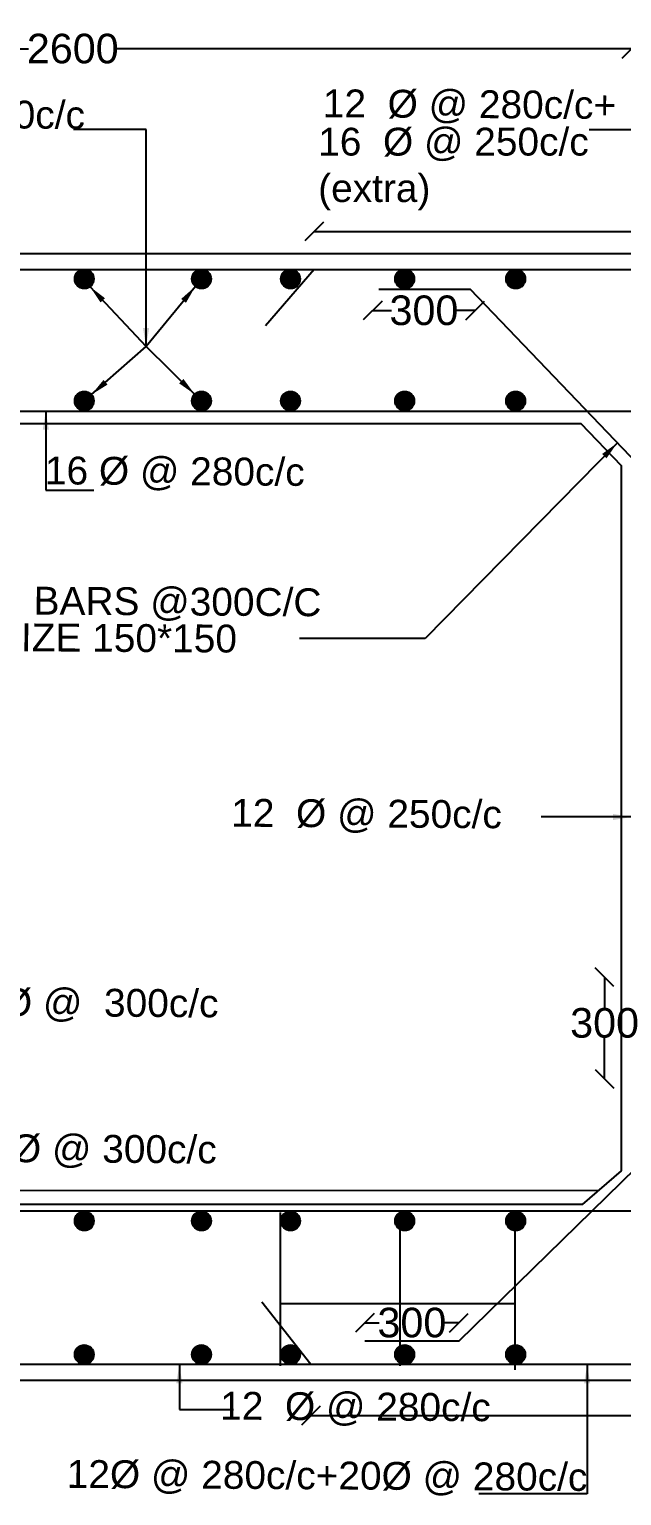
# Model space of a CAD drawing. Header units: millimetres. Extents: x 5124 to 6568637, y 2311 to 91879094.
# Drawn here: x 3777922 to 3780929, y 45939026 to 45946462 of the extents above; entities that cross this region are included whole.
import ezdxf

# ---------------------------------------------------------------- set-up
doc = ezdxf.new("R2010")
doc.units = ezdxf.units.MM
doc.header["$MEASUREMENT"] = 0
doc.layers.add('DIMENSION', color=7, linetype='Continuous')
doc.layers.add('DRAWING', color=7, linetype='Continuous')
doc.styles.get("Standard").update_dxf_attribs({"font": 'arial.ttf', "height": 150})
doc.dimstyles.get("Standard").update_dxf_attribs({"dimtxt": 200, "dimasz": 110, "dimexe": 0.18, "dimexo": 0.0625, "dimgap": 0.09, "dimtad": 0, "dimtih": 1, "dimtoh": 1, "dimdec": 0, "dimzin": 0, "dimdsep": 46, "dimtxsty": 'Standard', "dimblk": 'OBLIQUE', "dimcen": 0.09, "dimse1": 1, "dimse2": 1, "dimadec": 0, "dimazin": 0, "dimtfac": 1, "dimtdec": 0, "dimtofl": 0, "dimtmove": 0, "dimatfit": 3, "dimfxl": 1, "dimtolj": 1, "dimtzin": 0, "dimarcsym": 0})

# ---------------------------------------------------------------- blocks, each defined once
blk = doc.blocks.new('_Oblique')
at = {"color": 0, "linetype": 'ByBlock', "lineweight": -2}
blk.add_line((-0.5, -0.5), (0.5, 0.5), dxfattribs=at)
blk = doc.blocks.new('*D148')
at = {"layer": 'Defpoints', "color": 0}
for p in [(3780979.1, 45946363.2), (3775306, 45945244.2), (3780979.1, 45945244.2)]:
    blk.add_point(p, dxfattribs=at)
at = {"layer": 'DIMENSION', "color": 0, "lineweight": -2}
for p, q in [((3775306, 45946363.2), (3777917.5, 45946363.2)), ((3780979.1, 45946363.2), (3778367.6, 45946363.2))]:
    blk.add_line(p, q, dxfattribs=at)
at = {"layer": 'DIMENSION', "color": 0, "lineweight": -2, "xscale": 95, "yscale": 95, "zscale": 95, "rotation": 180}
blk.add_blockref('_Oblique', (3775306, 45946363.2), dxfattribs=at)
at = {"layer": 'DIMENSION', "color": 0, "lineweight": -2, "xscale": 95, "yscale": 95, "zscale": 95}
blk.add_blockref('_Oblique', (3780979.1, 45946363.2), dxfattribs=at)
at = {"layer": 'DIMENSION', "color": 0, "insert": (3778142.5, 45946363.2), "char_height": 150, "attachment_point": 5}
blk.add_mtext('\\A1;2600', dxfattribs=at)
blk = doc.blocks.new('*D151')
at = {"layer": 'Defpoints', "color": 0}
for p in [(3783428.4, 45945437), (3779367.9, 45945244.2), (3783428.4, 45945244.2)]:
    blk.add_point(p, dxfattribs=at)
at = {"layer": 'DIMENSION', "color": 0, "lineweight": -2}
for p, q in [((3779367.9, 45945437), (3781181.4, 45945437)), ((3783428.4, 45945437), (3781614.9, 45945437))]:
    blk.add_line(p, q, dxfattribs=at)
at = {"layer": 'DIMENSION', "color": 0, "lineweight": -2, "xscale": 95, "yscale": 95, "zscale": 95, "rotation": 180}
blk.add_blockref('_Oblique', (3779367.9, 45945437), dxfattribs=at)
at = {"layer": 'DIMENSION', "color": 0, "lineweight": -2, "xscale": 95, "yscale": 95, "zscale": 95}
blk.add_blockref('_Oblique', (3783428.4, 45945437), dxfattribs=at)
at = {"layer": 'DIMENSION', "color": 0, "insert": (3781398.1, 45945437), "char_height": 150, "attachment_point": 5}
blk.add_mtext('\\A1;1500', dxfattribs=at)
blk = doc.blocks.new('*D153')
at = {"layer": 'Defpoints', "color": 0}
for p in [(3779664.7, 45945137.4), (3780185.2, 45945117.9), (3780185.2, 45945036)]:
    blk.add_point(p, dxfattribs=at)
at = {"layer": 'DIMENSION', "color": 0, "lineweight": -2}
for p, q in [((3779664.7, 45945036), (3779759.4, 45945036)), ((3780185.2, 45945036), (3780090.4, 45945036))]:
    blk.add_line(p, q, dxfattribs=at)
at = {"layer": 'DIMENSION', "color": 0, "lineweight": -2, "xscale": 95, "yscale": 95, "zscale": 95, "rotation": 180}
blk.add_blockref('_Oblique', (3779664.7, 45945036), dxfattribs=at)
at = {"layer": 'DIMENSION', "color": 0, "lineweight": -2, "xscale": 95, "yscale": 95, "zscale": 95}
blk.add_blockref('_Oblique', (3780185.2, 45945036), dxfattribs=at)
at = {"layer": 'DIMENSION', "color": 0, "insert": (3779924.9, 45945036), "char_height": 150, "attachment_point": 5}
blk.add_mtext('\\A1;300', dxfattribs=at)
blk = doc.blocks.new('*D156')
at = {"layer": 'Defpoints', "color": 0}
for p in [(3779625.2, 45939903), (3779625.2, 45939809.1), (3780102.5, 45939809.1)]:
    blk.add_point(p, dxfattribs=at)
at = {"layer": 'DIMENSION', "color": 0, "lineweight": -2}
for p, q in [((3779625.2, 45939903), (3779698.4, 45939903)), ((3780102.5, 45939903), (3780029.3, 45939903))]:
    blk.add_line(p, q, dxfattribs=at)
at = {"layer": 'DIMENSION', "color": 0, "lineweight": -2, "xscale": 95, "yscale": 95, "zscale": 95, "rotation": 180}
blk.add_blockref('_Oblique', (3779625.2, 45939903), dxfattribs=at)
at = {"layer": 'DIMENSION', "color": 0, "lineweight": -2, "xscale": 95, "yscale": 95, "zscale": 95}
blk.add_blockref('_Oblique', (3780102.5, 45939903), dxfattribs=at)
at = {"layer": 'DIMENSION', "color": 0, "insert": (3779863.8, 45939903), "char_height": 150, "attachment_point": 5}
blk.add_mtext('\\A1;300', dxfattribs=at)
blk = doc.blocks.new('*D157')
at = {"layer": 'Defpoints', "color": 0}
for p in [(3781033, 45941655.8), (3780841.8, 45941139.3), (3781033, 45941139.3)]:
    blk.add_point(p, dxfattribs=at)
at = {"layer": 'DIMENSION', "color": 0, "lineweight": -2}
for p, q in [((3780841.8, 45941655.8), (3780841.8, 45941499.3)), ((3780841.8, 45941139.3), (3780841.8, 45941345.9))]:
    blk.add_line(p, q, dxfattribs=at)
at = {"layer": 'DIMENSION', "color": 0, "lineweight": -2, "xscale": 95, "yscale": 95, "zscale": 95}
for p, rotation in [((3780841.8, 45941655.8), 90), ((3780841.8, 45941139.3), 270)]:
    blk.add_blockref('_Oblique', p, dxfattribs=dict(at, rotation=rotation))
at = {"layer": 'DIMENSION', "color": 0, "insert": (3780841.8, 45941422.6), "char_height": 150, "attachment_point": 5}
blk.add_mtext('\\A1;300', dxfattribs=at)
blk = doc.blocks.new('*D167')
at = {"layer": 'Defpoints', "color": 0}
for p in [(3779351, 45939690.8), (3783150.8, 45939690.8), (3783150.8, 45939431.8)]:
    blk.add_point(p, dxfattribs=at)
at = {"layer": 'DIMENSION', "color": 0, "lineweight": -2}
for p, q in [((3779351, 45939431.8), (3781093.4, 45939431.8)), ((3783150.8, 45939431.8), (3781526.9, 45939431.8))]:
    blk.add_line(p, q, dxfattribs=at)
at = {"layer": 'DIMENSION', "color": 0, "lineweight": -2, "xscale": 95, "yscale": 95, "zscale": 95, "rotation": 180}
blk.add_blockref('_Oblique', (3779351, 45939431.8), dxfattribs=at)
at = {"layer": 'DIMENSION', "color": 0, "lineweight": -2, "xscale": 95, "yscale": 95, "zscale": 95}
blk.add_blockref('_Oblique', (3783150.8, 45939431.8), dxfattribs=at)
at = {"layer": 'DIMENSION', "color": 0, "insert": (3781310.1, 45939431.8), "char_height": 150, "attachment_point": 5}
blk.add_mtext('\\A1;1500', dxfattribs=at)

msp = doc.modelspace()

# ---------------------------------------------------------------- hatches: boundary and pattern name
at = {"layer": 'DRAWING'}
h = msp.add_hatch(dxfattribs=at)
h.set_pattern_fill('ANSI31', color=256, scale=0.641822, style=0)
h.set_pattern_definition([(45, (1471418.25557, 16456690.82477), (-0.05672957469875, 0.05672957469875), [])])
h.paths.add_polyline_path([(3778249.5, 45945195.7, 0.958694), (3778152.4, 45945199.8), (3778152.4, 45945191.6, 0.958694)])
h = msp.add_hatch(dxfattribs=at)
h.set_pattern_fill('ANSI31', color=256, scale=0.641822, style=0)
h.set_pattern_definition([(45, (1472013.27393, 16456690.82477), (-0.05672957469875, 0.05672957469875), [])])
h.paths.add_polyline_path([(3778844.5, 45945195.7, 0.958694), (3778747.4, 45945199.8), (3778747.4, 45945191.6, 0.958694)])
h = msp.add_hatch(dxfattribs=at)
h.set_pattern_fill('ANSI31', color=256, scale=0.641822, style=0)
h.set_pattern_definition([(45, (1472465.023434, 16456690.82477), (-0.05672957469875, 0.05672957469875), [])])
h.paths.add_polyline_path([(3779296.2, 45945195.7, 0.958694), (3779199.2, 45945199.8), (3779199.2, 45945191.6, 0.958694)])
h = msp.add_hatch(dxfattribs=at)
h.set_pattern_fill('ANSI31', color=256, scale=0.641822, style=0)
h.set_pattern_definition([(45, (1473044.59034, 16456690.82477), (-0.05672957469875, 0.05672957469875), [])])
h.paths.add_polyline_path([(3779875.8, 45945195.7, 0.958694), (3779778.8, 45945199.8), (3779778.8, 45945191.6, 0.958694)])
h = msp.add_hatch(dxfattribs=at)
h.set_pattern_fill('ANSI31', color=256, scale=0.641822, style=0)
h.set_pattern_definition([(45, (1473607.70007, 16456690.82477), (-0.05672957469875, 0.05672957469875), [])])
h.paths.add_polyline_path([(3780438.9, 45945195.7, 0.958694), (3780341.9, 45945199.8), (3780341.9, 45945191.6, 0.958694)])
h = msp.add_hatch(dxfattribs=at)
h.set_pattern_fill('ANSI31', color=256, scale=0.641822, style=0)
h.set_pattern_definition([(45, (1471418.25557, 16456072.196355), (-0.05672957469875, 0.05672957469875), [])])
h.paths.add_polyline_path([(3778249.5, 45944577.1, 0.958694), (3778152.4, 45944581.2), (3778152.4, 45944573, 0.958694)])
h = msp.add_hatch(dxfattribs=at)
h.set_pattern_fill('ANSI31', color=256, scale=0.641822, style=0)
h.set_pattern_definition([(45, (1472013.27393, 16456072.196355), (-0.05672957469875, 0.05672957469875), [])])
h.paths.add_polyline_path([(3778844.5, 45944577.1, 0.958694), (3778747.4, 45944581.2), (3778747.4, 45944573, 0.958694)])
h = msp.add_hatch(dxfattribs=at)
h.set_pattern_fill('ANSI31', color=256, scale=0.641822, style=0)
h.set_pattern_definition([(45, (1472465.023434, 16456072.196355), (-0.05672957469875, 0.05672957469875), [])])
h.paths.add_polyline_path([(3779296.2, 45944577.1, 0.958694), (3779199.2, 45944581.2), (3779199.2, 45944573, 0.958694)])
h = msp.add_hatch(dxfattribs=at)
h.set_pattern_fill('ANSI31', color=256, scale=0.641822, style=0)
h.set_pattern_definition([(45, (1473044.59034, 16456072.196355), (-0.05672957469875, 0.05672957469875), [])])
h.paths.add_polyline_path([(3779875.8, 45944577.1, 0.958694), (3779778.8, 45944581.2), (3779778.8, 45944573, 0.958694)])
h = msp.add_hatch(dxfattribs=at)
h.set_pattern_fill('ANSI31', color=256, scale=0.641822, style=0)
h.set_pattern_definition([(45, (1473607.70007, 16456072.196355), (-0.05672957469875, 0.05672957469875), [])])
h.paths.add_polyline_path([(3780438.9, 45944577.1, 0.958694), (3780341.9, 45944581.2), (3780341.9, 45944573, 0.958694)])
h = msp.add_hatch(dxfattribs=at)
h.set_pattern_fill('ANSI31', color=256, scale=0.641822, style=0)
h.set_pattern_definition([(45, (1471418.25557, 16451914.19166), (-0.05672957469875, 0.05672957469875), [])])
h.paths.add_polyline_path([(3778249.5, 45940419.1, 0.958694), (3778152.4, 45940423.2), (3778152.4, 45940415, 0.958694)])
h = msp.add_hatch(dxfattribs=at)
h.set_pattern_fill('ANSI31', color=256, scale=0.641822, style=0)
h.set_pattern_definition([(45, (1472013.27393, 16451914.19166), (-0.05672957469875, 0.05672957469875), [])])
h.paths.add_polyline_path([(3778844.5, 45940419.1, 0.958694), (3778747.4, 45940423.2), (3778747.4, 45940415, 0.958694)])
h = msp.add_hatch(dxfattribs=at)
h.set_pattern_fill('ANSI31', color=256, scale=0.641822, style=0)
h.set_pattern_definition([(45, (1472465.023434, 16451914.19166), (-0.05672957469875, 0.05672957469875), [])])
h.paths.add_polyline_path([(3779296.2, 45940419.1, 0.958694), (3779199.2, 45940423.2), (3779199.2, 45940415, 0.958694)])
h = msp.add_hatch(dxfattribs=at)
h.set_pattern_fill('ANSI31', color=256, scale=0.641822, style=0)
h.set_pattern_definition([(45, (1473044.59034, 16451914.19166), (-0.05672957469875, 0.05672957469875), [])])
h.paths.add_polyline_path([(3779875.8, 45940419.1, 0.958694), (3779778.8, 45940423.2), (3779778.8, 45940415, 0.958694)])
h = msp.add_hatch(dxfattribs=at)
h.set_pattern_fill('ANSI31', color=256, scale=0.641822, style=0)
h.set_pattern_definition([(45, (1473607.70007, 16451914.19166), (-0.05672957469875, 0.05672957469875), [])])
h.paths.add_polyline_path([(3780438.9, 45940419.1, 0.958694), (3780341.9, 45940423.2), (3780341.9, 45940415, 0.958694)])
h = msp.add_hatch(dxfattribs=at)
h.set_pattern_fill('ANSI31', color=256, scale=0.641822, style=0)
h.set_pattern_definition([(45, (1471418.25557, 16451236.94234), (-0.05672957469875, 0.05672957469875), [])])
h.paths.add_polyline_path([(3778249.5, 45939741.8, 0.958694), (3778152.4, 45939745.9), (3778152.4, 45939737.7, 0.958694)])
h = msp.add_hatch(dxfattribs=at)
h.set_pattern_fill('ANSI31', color=256, scale=0.641822, style=0)
h.set_pattern_definition([(45, (1472013.27393, 16451236.94234), (-0.05672957469875, 0.05672957469875), [])])
h.paths.add_polyline_path([(3778844.5, 45939741.8, 0.958694), (3778747.4, 45939745.9), (3778747.4, 45939737.7, 0.958694)])
h = msp.add_hatch(dxfattribs=at)
h.set_pattern_fill('ANSI31', color=256, scale=0.641822, style=0)
h.set_pattern_definition([(45, (1472465.023434, 16451236.94234), (-0.05672957469875, 0.05672957469875), [])])
h.paths.add_polyline_path([(3779296.2, 45939741.8, 0.958694), (3779199.2, 45939745.9), (3779199.2, 45939737.7, 0.958694)])
h = msp.add_hatch(dxfattribs=at)
h.set_pattern_fill('ANSI31', color=256, scale=0.641822, style=0)
h.set_pattern_definition([(45, (1473044.59034, 16451236.94234), (-0.05672957469875, 0.05672957469875), [])])
h.paths.add_polyline_path([(3779875.8, 45939741.8, 0.958694), (3779778.8, 45939745.9), (3779778.8, 45939737.7, 0.958694)])
h = msp.add_hatch(dxfattribs=at)
h.set_pattern_fill('ANSI31', color=256, scale=0.641822, style=0)
h.set_pattern_definition([(45, (1473607.70007, 16451236.94234), (-0.05672957469875, 0.05672957469875), [])])
h.paths.add_polyline_path([(3780438.9, 45939741.8, 0.958694), (3780341.9, 45939745.9), (3780341.9, 45939737.7, 0.958694)])

# ---------------------------------------------------------------- linework, layer by layer
at = {"layer": 'DIMENSION'}
for points in [[(3775386.3, 45945324.5), (3787839.9, 45945324.5), (3787839.9, 45939610.5), (3775386.3, 45939610.5)], [(3775306, 45945244.2), (3787759.6, 45945244.2), (3787759.6, 45939690.8), (3775306, 45939690.8)], [(3779367.9, 45945244.2), (3779121.4, 45944958)], [(3775306, 45944526), (3787759.6, 45944526)], [(3775306, 45940469.8), (3787759.6, 45940469.8)], [(3779351, 45939690.8), (3779102.1, 45940007.4)]]:
    msp.add_lwpolyline(points, dxfattribs=at)
at = {"layer": 'DRAWING'}
for points in [[(3779696.4, 45945144.8), (3780140.5, 45945144.8), (3780159.4, 45945144.8), (3781472, 45943775.2), (3781472, 45943339)], [(3775555.3, 45944463.3), (3780720.6, 45944463.3), (3780925.6, 45944250.1), (3780925.6, 45940673.9), (3780727.9, 45940502.6), (3775537.4, 45940502.6), (3775386.3, 45940645.4), (3775386.3, 45944296.6), (3775555.3, 45944463.3)], [(3781449.9, 45941611.8), (3781449.9, 45941125.4), (3780102.5, 45939809.1), (3779625.2, 45939809.1)], [(3775461.9, 45940574), (3780811.2, 45940574.7)], [(3779194.8, 45940462.7), (3779194.8, 45939683.6)], [(3779803.3, 45940462.7), (3779803.3, 45939683.6)], [(3780385.5, 45940443.1), (3780385.5, 45939664.1)], [(3779194.8, 45940001), (3780385.5, 45940001)]]:
    msp.add_lwpolyline(points, dxfattribs=at)
for centre in [(3778200.9, 45945195.7), (3778795.9, 45945195.7), (3779247.6, 45945195.7), (3779827.2, 45945195.7), (3780390.3, 45945195.7), (3778200.9, 45944577.1), (3778795.9, 45944577.1), (3779247.6, 45944577.1), (3779827.2, 45944577.1), (3780390.3, 45944577.1), (3778200.9, 45940419.1), (3778795.9, 45940419.1), (3779247.6, 45940419.1), (3779827.2, 45940419.1), (3780390.3, 45940419.1), (3778200.9, 45939741.8), (3778795.9, 45939741.8), (3779247.6, 45939741.8), (3779827.2, 45939741.8), (3780390.3, 45939741.8)]:
    msp.add_circle(centre, 48.6, dxfattribs=at)

# ---------------------------------------------------------------- texts
for s, p in [('12  Ø @ 280c/c+ ', (3779411.3, 45946016.2)), ('12  Ø @ 300c/c ', (3776830.7, 45945964.9)), ('16 Ø @ 280c/c ', (3778000.7, 45944154.5)), ('12TOR HAUNCH BARS @300C/C', (3776354.4, 45943503.6)), (' HAUNCH SIZE 150*150', (3776794.2, 45943314.4)), ('12  Ø @ 250c/c ', (3778946.5, 45942418.5)), ('12Ø @  300c/c ', (3777563.3, 45941459.6)), ('20 Ø @ 300c/c ', (3777554.3, 45940718.9)), ('12  Ø @ 280c/c ', (3778890.3, 45939411.8)), ('12Ø @ 280c/c+20Ø @ 280c/c', (3778111.4, 45939065.9))]:
    msp.add_text(s, height=141.201, rotation=359.65712, dxfattribs=at).set_placement(p)
at = {"layer": 'DRAWING', "insert": (3779388, 45945962.6), "char_height": 141.201, "width": 1705.202, "attachment_point": 1}
msp.add_mtext('16  Ø @ 250c/c (extra)', dxfattribs=at)

# ---------------------------------------------------------------- dimensions: what is measured, and where the dimension line sits
at = {"layer": 'DIMENSION'}
for base, p1, p2, text, picture, middle in [((3780979.1, 45946363.2), (3775306, 45945244.2), (3780979.1, 45945244.2), '2600', '*D148', (3778142.5, 45946363.2)), ((3783428.4, 45945437), (3779367.9, 45945244.2), (3783428.4, 45945244.2), '1500', '*D151', (3781398.1, 45945437)), ((3780185.2, 45945036), (3779664.7, 45945137.4), (3780185.2, 45945117.9), '300', '*D153', (3779924.9, 45945036)), ((3779625.2, 45939903), (3780102.5, 45939809.1), (3779625.2, 45939809.1), '300', '*D156', (3779863.8, 45939903))]:
    dim = msp.add_linear_dim(base=base, p1=p1, p2=p2, text=text, dimstyle='Standard', override={"dimasz": 95, "dimfxl": 2000, "dimarcsym": 1}, dxfattribs=at)
    dim.commit()
    dim.dimension.update_dxf_attribs({"geometry": picture, "text_midpoint": middle})
dim = msp.add_linear_dim(base=(3780841.8, 45941139.3), p1=(3781033, 45941655.8), p2=(3781033, 45941139.3), angle=90, text='300', dimstyle='Standard', override={"dimasz": 95, "dimfxl": 2000, "dimarcsym": 1}, dxfattribs=at)
dim.commit()
dim.dimension.update_dxf_attribs({"geometry": '*D157', "text_midpoint": (3780841.8, 45941422.6), "dimtype": 160})
dim = msp.add_linear_dim(base=(3783150.8, 45939431.8), p1=(3779351, 45939690.8), p2=(3783150.8, 45939690.8), text='1500', dimstyle='Standard', override={"dimasz": 95, "dimfxl": 2000, "dimarcsym": 1}, dxfattribs=at)
dim.commit()
dim.dimension.update_dxf_attribs({"geometry": '*D167', "text_midpoint": (3781310.1, 45939431.8), "dimtype": 160})

# ---------------------------------------------------------------- leaders
at = {"layer": 'DRAWING'}
for points in [[(3778514.6, 45944852.7), (3778514.6, 45945952.9), (3778145.4, 45945952.9)], [(3781091.6, 45945244.2), (3781091.6, 45945952.2), (3780763.5, 45945952.2)], [(3778229.8, 45945156.7), (3778514.6, 45944852.7)], [(3778765.1, 45945158.1), (3778514.6, 45944852.7)], [(3778237.4, 45944609.2), (3778514.6, 45944852.7)], [(3778761.2, 45944611.1), (3778514.6, 45944852.7)], [(3778005.8, 45944526), (3778005.8, 45944125.2), (3778249.8, 45944125.2)], [(3780906.8, 45944365), (3779930.6, 45943371.9), (3779294.1, 45943371.9)], [(3780979.1, 45942467.5), (3780519.1, 45942467.5)], [(3778683.4, 45939690.8), (3778683.4, 45939462.9), (3778958.4, 45939462.9)], [(3780753.3, 45939690.8), (3780753.3, 45939036.2), (3780203.3, 45939036.2)]]:
    msp.add_leader(points, dimstyle='Standard', override={"dimasz": 95, "dimgap": 0.09, "dimtad": 0, "dimfxl": 2000, "dimarcsym": 1}, dxfattribs=at)

doc.saveas('drawing.dxf')
